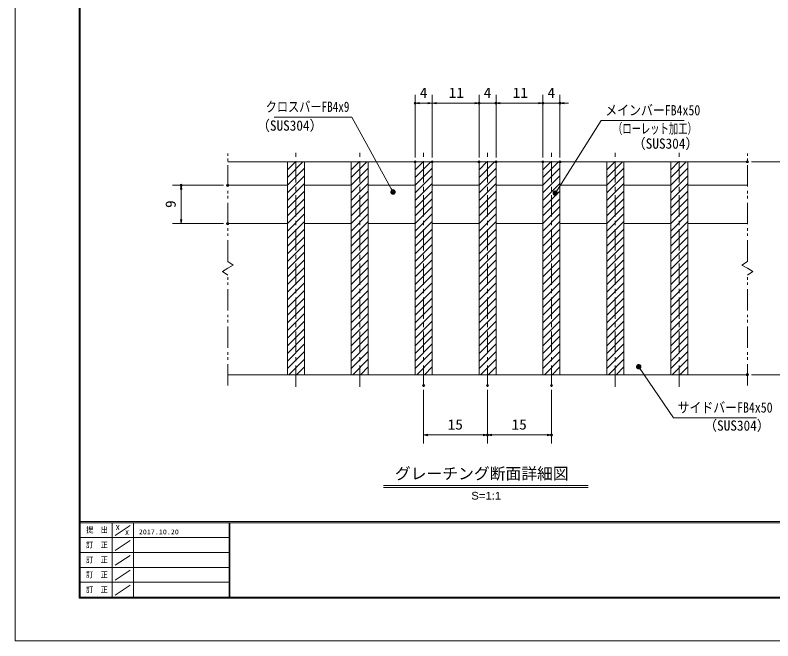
# Model space of a CAD drawing. Units: millimetres, scale not verified, with parts at other scales. Extents: x -1050 to 1050, y -742 to 742.
# Drawn here: x -1050 to -161, y -742 to -8 of the extents above; entities that cross this region are included whole.
import ezdxf
from ezdxf.enums import TextEntityAlignment as Align

# ---------------------------------------------------------------- set-up
doc = ezdxf.new("R2010")
doc.units = ezdxf.units.MM
doc.header["$LTSCALE"] = 5
doc.header["$PDMODE"] = 32
doc.header["$PDSIZE"] = 2.5
doc.linetypes.add('CHAIN1', pattern=[8, 5, -1, 1, -1])
doc.linetypes.add('DOUBLE_CHAIN1', pattern=[8.8, 5, -1, 0.6, -0.6, 0.6, -1])
for name, color, linetype, lineweight in [('0-0_7-図\u3000枠', 4, 'Continuous', 9), ('0-1_寸法注釈', 2, 'Continuous', 9), ('0-2_0', 2, 'Continuous', 9), ('0-3_DEFPOINTS', 134, 'Continuous', 9), ('0-4_蓋', 5, 'Continuous', 9), ('0-5_ハッチング', 4, 'Continuous', 9), ('0-6_想像線', 134, 'DOUBLE_CHAIN1', 9), ('0-7_中心線', 6, 'CHAIN1', 9)]:
    doc.layers.add(name, color=color, linetype=linetype, lineweight=lineweight)
doc.styles.add('HG丸ｺﾞｼｯｸM-PRO', font='')
doc.styles.add('ＭＳ ゴシック', font='')
doc.styles.get('HG丸ｺﾞｼｯｸM-PRO').set_extended_font_data('HG丸ｺﾞｼｯｸM-PRO')
doc.styles.get('ＭＳ ゴシック').set_extended_font_data('MS Gothic')

# ---------------------------------------------------------------- blocks, each defined once
blk = doc.blocks.new('_OPEN')
at = {"layer": '0-2_0'}
blk.add_line((0, 0), (-5, 0), dxfattribs=at)
blk.add_lwpolyline([(-5, 0.833), (0, 0), (-5, -0.833)], dxfattribs=at)
blk = doc.blocks.new('_Dot')
at = {"layer": '0-2_0'}
for p, q in [((-2.5, 0), (-5, 0)), ((2.445, 0.5), (-2.445, 0.5)), ((1.997, 1.5), (-1.997, 1.5)), ((2.289, -0.995), (-2.289, -0.995)), ((1.499, -1.995), (-1.499, -1.995))]:
    blk.add_line(p, q, dxfattribs=at)
for points in [[(2.5, 0), (2.48, 0.313), (2.421, 0.622), (2.324, 0.92), (2.191, 1.204), (2.023, 1.469), (1.822, 1.711), (1.594, 1.926), (1.34, 2.111), (1.064, 2.262), (0.773, 2.378), (0.468, 2.456), (0.157, 2.495), (-0.157, 2.495), (-0.468, 2.456), (-0.773, 2.378), (-1.064, 2.262), (-1.34, 2.111), (-1.594, 1.926), (-1.822, 1.711), (-2.023, 1.469), (-2.191, 1.204), (-2.324, 0.92), (-2.421, 0.622), (-2.48, 0.313), (-2.5, 0), (0, 0)], [(-2.5, 0), (-2.48, -0.313), (-2.421, -0.622), (-2.324, -0.92), (-2.191, -1.204), (-2.023, -1.469), (-1.822, -1.711), (-1.594, -1.926), (-1.34, -2.111), (-1.064, -2.262), (-0.773, -2.378), (-0.468, -2.456), (-0.157, -2.495), (0.157, -2.495), (0.468, -2.456), (0.773, -2.378), (1.064, -2.262), (1.34, -2.111), (1.594, -1.926), (1.822, -1.711), (2.023, -1.469), (2.191, -1.204), (2.324, -0.92), (2.421, -0.622), (2.48, -0.313), (2.5, 0), (0, 0)]]:
    blk.add_lwpolyline(points, close=True, dxfattribs=at)

msp = doc.modelspace()

# ---------------------------------------------------------------- linework, layer by layer
at = {"layer": '0-0_7-図\u3000枠'}
for p, q in [((-975, -692.5), (-975, 692.5)), ((-973.75, -691.25), (-973.75, 691.25)), ((998.75, -602.5), (-973.75, -602.5)), ((998.75, -603.75), (-973.75, -603.75)), ((-936.25, -691.192), (-936.25, -603.75)), ((-911.25, -603.75), (-911.25, -691.192)), ((-798.75, -603.75), (-798.75, -691.192)), ((-798, -603.75), (-798, -691.192)), ((-932.5, -618.606), (-915, -606.924)), ((-798.75, -621.25), (-973.75, -621.25)), ((-932.5, -636.247), (-915, -624.565)), ((-798.75, -638.75), (-973.75, -638.75)), ((-932.5, -653.747), (-915, -642.065)), ((-798.75, -656.25), (-973.75, -656.25)), ((-932.5, -671.247), (-915, -659.565)), ((-798.75, -673.75), (-973.75, -673.75)), ((-932.5, -688.747), (-915, -677.065)), ((1000, -692.5), (-975, -692.5)), ((998.75, -691.25), (-973.75, -691.25))]:
    msp.add_line(p, q, dxfattribs=at)
at = {"layer": '0-1_寸法注釈'}
for p, q in [((-580.45, -174.975), (-580.45, -101.067)), ((-560.45, -174.975), (-560.45, -101.067)), ((-560.45, -174.975), (-560.45, -101.067)), ((-505.45, -174.975), (-505.45, -101.067)), ((-505.45, -174.975), (-505.45, -101.067)), ((-485.45, -174.975), (-485.45, -101.067)), ((-485.45, -174.975), (-485.45, -101.067)), ((-430.45, -174.975), (-430.45, -101.067)), ((-430.45, -174.975), (-430.45, -101.067)), ((-410.45, -174.975), (-410.45, -101.067)), ((-565.45, -111.067), (-575.45, -111.067)), ((-555.45, -111.067), (-510.45, -111.067)), ((-510.45, -111.067), (-515.45, -111.067)), ((-505.45, -111.067), (-485.45, -111.067)), ((-480.45, -111.067), (-435.45, -111.067)), ((-480.45, -111.067), (-475.45, -111.067)), ((-435.45, -111.067), (-440.45, -111.067)), ((-430.45, -111.067), (-410.45, -111.067)), ((-405.45, -111.067), (-400.45, -111.067)), ((-185.45, -179.975), (-130.285, -179.975)), ((-805.45, -207.475), (-865.2, -207.475)), ((-855.2, -247.475), (-855.2, -212.475)), ((-805.45, -252.475), (-865.2, -252.475)), ((-185.45, -429.975), (-130.285, -429.975)), ((-570.45, -447.677), (-570.45, -510.695)), ((-495.45, -447.677), (-495.45, -510.695)), ((-495.45, -447.677), (-495.45, -510.695)), ((-420.45, -447.677), (-420.45, -510.695)), ((-565.45, -500.695), (-500.45, -500.695)), ((-490.45, -500.695), (-425.45, -500.695)), ((-617.576, -559.994), (-377.371, -559.994)), ((-617.576, -562.494), (-377.371, -562.494))]:
    msp.add_line(p, q, dxfattribs=at)
for points in [[(-745.854, -127.512), (-654.681, -127.512), (-606.854, -214.531)], [(-264.764, -131.583), (-361.954, -131.583), (-415.465, -215.833)], [(-179.864, -480.719), (-277.054, -480.719), (-317.364, -421.399)]]:
    msp.add_lwpolyline(points, dxfattribs=at)
at = {"layer": '0-3_DEFPOINTS'}
msp.add_lwpolyline([(-1050, -742.5), (-1050, 742.5), (1050, 742.5), (1050, -742.5)], close=True, dxfattribs=at)
for p in [(-580.45, -111.067), (-505.45, -111.067), (-485.45, -111.067), (-430.45, -111.067), (-410.45, -111.067), (-580.45, -179.975), (-560.45, -179.975), (-505.45, -179.975), (-485.45, -179.975), (-430.45, -179.975), (-410.45, -179.975), (-190.45, -179.975), (-855.2, -207.475), (-800.45, -207.475), (-800.45, -252.475), (-190.45, -429.975), (-570.45, -442.677), (-495.45, -442.677), (-420.45, -442.677), (-495.45, -500.695), (-420.45, -500.695)]:
    msp.add_point(p, dxfattribs=at)
at = {"layer": '0-4_蓋'}
for p, q in [((-800.45, -179.975), (-190.45, -179.975)), ((-730.45, -179.975), (-710.45, -179.975)), ((-730.45, -179.975), (-730.45, -429.975)), ((-710.45, -429.975), (-710.45, -179.975)), ((-655.45, -179.975), (-635.45, -179.975)), ((-655.45, -179.975), (-655.45, -429.975)), ((-635.45, -429.975), (-635.45, -179.975)), ((-580.45, -179.975), (-560.45, -179.975)), ((-580.45, -179.975), (-580.45, -429.975)), ((-560.45, -429.975), (-560.45, -179.975)), ((-505.45, -179.975), (-485.45, -179.975)), ((-505.45, -179.975), (-505.45, -429.975)), ((-485.45, -429.975), (-485.45, -179.975)), ((-430.45, -179.975), (-410.45, -179.975)), ((-430.45, -179.975), (-430.45, -429.975)), ((-410.45, -429.975), (-410.45, -179.975)), ((-355.45, -179.975), (-335.45, -179.975)), ((-355.45, -179.975), (-355.45, -429.975)), ((-335.45, -429.975), (-335.45, -179.975)), ((-280.45, -179.975), (-260.45, -179.975)), ((-280.45, -179.975), (-280.45, -429.975)), ((-260.45, -429.975), (-260.45, -179.975)), ((-800.45, -207.475), (-730.45, -207.475)), ((-710.45, -207.475), (-655.45, -207.475)), ((-635.45, -207.475), (-580.45, -207.475)), ((-560.45, -207.475), (-505.45, -207.475)), ((-485.45, -207.475), (-430.45, -207.475)), ((-410.45, -207.475), (-355.45, -207.475)), ((-335.45, -207.475), (-280.45, -207.475)), ((-260.45, -207.475), (-190.45, -207.475)), ((-800.45, -252.475), (-730.45, -252.475)), ((-710.45, -252.475), (-655.45, -252.475)), ((-635.45, -252.475), (-580.45, -252.475)), ((-560.45, -252.475), (-505.45, -252.475)), ((-485.45, -252.475), (-430.45, -252.475)), ((-410.45, -252.475), (-355.45, -252.475)), ((-335.45, -252.475), (-280.45, -252.475)), ((-260.45, -252.475), (-190.45, -252.475)), ((-800.45, -429.975), (-190.45, -429.975)), ((-730.45, -429.975), (-710.45, -429.975)), ((-655.45, -429.975), (-635.45, -429.975)), ((-580.45, -429.975), (-560.45, -429.975)), ((-505.45, -429.975), (-485.45, -429.975)), ((-430.45, -429.975), (-410.45, -429.975)), ((-355.45, -429.975), (-335.45, -429.975)), ((-280.45, -429.975), (-260.45, -429.975))]:
    msp.add_line(p, q, dxfattribs=at)
at = {"layer": '0-5_ハッチング'}
for p, q in [((-730.45, -180.358), (-730.067, -179.975)), ((-730.45, -189.338), (-721.087, -179.975)), ((-730.45, -198.318), (-712.107, -179.975)), ((-655.45, -180.358), (-655.067, -179.975)), ((-655.45, -189.338), (-646.087, -179.975)), ((-655.45, -198.318), (-637.107, -179.975)), ((-580.45, -180.358), (-580.067, -179.975)), ((-580.45, -189.338), (-571.087, -179.975)), ((-580.45, -198.318), (-562.107, -179.975)), ((-505.45, -180.358), (-505.067, -179.975)), ((-505.45, -189.338), (-496.087, -179.975)), ((-505.45, -198.318), (-487.107, -179.975)), ((-430.45, -180.358), (-430.067, -179.975)), ((-430.45, -189.338), (-421.087, -179.975)), ((-430.45, -198.318), (-412.107, -179.975)), ((-355.45, -180.358), (-355.067, -179.975)), ((-355.45, -189.338), (-346.087, -179.975)), ((-355.45, -198.318), (-337.107, -179.975)), ((-280.45, -180.358), (-280.067, -179.975)), ((-280.45, -189.338), (-271.087, -179.975)), ((-280.45, -198.318), (-262.107, -179.975)), ((-730.45, -207.298), (-710.45, -187.298)), ((-655.45, -207.298), (-635.45, -187.298)), ((-580.45, -207.298), (-560.45, -187.298)), ((-505.45, -207.298), (-485.45, -187.298)), ((-430.45, -207.298), (-410.45, -187.298)), ((-355.45, -207.298), (-335.45, -187.298)), ((-280.45, -207.298), (-260.45, -187.298)), ((-730.45, -216.279), (-710.45, -196.279)), ((-655.45, -216.279), (-635.45, -196.279)), ((-580.45, -216.279), (-560.45, -196.279)), ((-505.45, -216.279), (-485.45, -196.279)), ((-430.45, -216.279), (-410.45, -196.279)), ((-355.45, -216.279), (-335.45, -196.279)), ((-280.45, -216.279), (-260.45, -196.279)), ((-730.45, -225.259), (-710.45, -205.259)), ((-655.45, -225.259), (-635.45, -205.259)), ((-580.45, -225.259), (-560.45, -205.259)), ((-505.45, -225.259), (-485.45, -205.259)), ((-430.45, -225.259), (-410.45, -205.259)), ((-355.45, -225.259), (-335.45, -205.259)), ((-280.45, -225.259), (-260.45, -205.259)), ((-730.45, -234.239), (-710.45, -214.239)), ((-655.45, -234.239), (-635.45, -214.239)), ((-580.45, -234.239), (-560.45, -214.239)), ((-505.45, -234.239), (-485.45, -214.239)), ((-430.45, -234.239), (-410.45, -214.239)), ((-355.45, -234.239), (-335.45, -214.239)), ((-280.45, -234.239), (-260.45, -214.239)), ((-730.45, -243.219), (-710.45, -223.219)), ((-655.45, -243.219), (-635.45, -223.219)), ((-580.45, -243.219), (-560.45, -223.219)), ((-505.45, -243.219), (-485.45, -223.219)), ((-430.45, -243.219), (-410.45, -223.219)), ((-355.45, -243.219), (-335.45, -223.219)), ((-280.45, -243.219), (-260.45, -223.219)), ((-730.45, -252.2), (-710.45, -232.2)), ((-655.45, -252.2), (-635.45, -232.2)), ((-580.45, -252.2), (-560.45, -232.2)), ((-505.45, -252.2), (-485.45, -232.2)), ((-430.45, -252.2), (-410.45, -232.2)), ((-355.45, -252.2), (-335.45, -232.2)), ((-280.45, -252.2), (-260.45, -232.2)), ((-730.45, -261.18), (-710.45, -241.18)), ((-655.45, -261.18), (-635.45, -241.18)), ((-580.45, -261.18), (-560.45, -241.18)), ((-505.45, -261.18), (-485.45, -241.18)), ((-430.45, -261.18), (-410.45, -241.18)), ((-355.45, -261.18), (-335.45, -241.18)), ((-280.45, -261.18), (-260.45, -241.18)), ((-730.45, -270.16), (-710.45, -250.16)), ((-655.45, -270.16), (-635.45, -250.16)), ((-580.45, -270.16), (-560.45, -250.16)), ((-505.45, -270.16), (-485.45, -250.16)), ((-430.45, -270.16), (-410.45, -250.16)), ((-355.45, -270.16), (-335.45, -250.16)), ((-280.45, -270.16), (-260.45, -250.16)), ((-730.45, -279.14), (-710.45, -259.14)), ((-655.45, -279.14), (-635.45, -259.14)), ((-580.45, -279.14), (-560.45, -259.14)), ((-505.45, -279.14), (-485.45, -259.14)), ((-430.45, -279.14), (-410.45, -259.14)), ((-355.45, -279.14), (-335.45, -259.14)), ((-280.45, -279.14), (-260.45, -259.14)), ((-730.45, -288.121), (-710.45, -268.121)), ((-655.45, -288.121), (-635.45, -268.121)), ((-580.45, -288.121), (-560.45, -268.121)), ((-505.45, -288.121), (-485.45, -268.121)), ((-430.45, -288.121), (-410.45, -268.121)), ((-355.45, -288.121), (-335.45, -268.121)), ((-280.45, -288.121), (-260.45, -268.121)), ((-730.45, -297.101), (-710.45, -277.101)), ((-655.45, -297.101), (-635.45, -277.101)), ((-580.45, -297.101), (-560.45, -277.101)), ((-505.45, -297.101), (-485.45, -277.101)), ((-430.45, -297.101), (-410.45, -277.101)), ((-355.45, -297.101), (-335.45, -277.101)), ((-280.45, -297.101), (-260.45, -277.101)), ((-730.45, -306.081), (-710.45, -286.081)), ((-655.45, -306.081), (-635.45, -286.081)), ((-580.45, -306.081), (-560.45, -286.081)), ((-505.45, -306.081), (-485.45, -286.081)), ((-430.45, -306.081), (-410.45, -286.081)), ((-355.45, -306.081), (-335.45, -286.081)), ((-280.45, -306.081), (-260.45, -286.081)), ((-730.45, -315.062), (-710.45, -295.062)), ((-655.45, -315.062), (-635.45, -295.062)), ((-580.45, -315.062), (-560.45, -295.062)), ((-505.45, -315.062), (-485.45, -295.062)), ((-430.45, -315.062), (-410.45, -295.062)), ((-355.45, -315.062), (-335.45, -295.062)), ((-280.45, -315.062), (-260.45, -295.062)), ((-730.45, -324.042), (-710.45, -304.042)), ((-655.45, -324.042), (-635.45, -304.042)), ((-580.45, -324.042), (-560.45, -304.042)), ((-505.45, -324.042), (-485.45, -304.042)), ((-430.45, -324.042), (-410.45, -304.042)), ((-355.45, -324.042), (-335.45, -304.042)), ((-280.45, -324.042), (-260.45, -304.042)), ((-730.45, -333.022), (-710.45, -313.022)), ((-655.45, -333.022), (-635.45, -313.022)), ((-580.45, -333.022), (-560.45, -313.022)), ((-505.45, -333.022), (-485.45, -313.022)), ((-430.45, -333.022), (-410.45, -313.022)), ((-355.45, -333.022), (-335.45, -313.022)), ((-280.45, -333.022), (-260.45, -313.022)), ((-730.45, -342.002), (-710.45, -322.002)), ((-655.45, -342.002), (-635.45, -322.002)), ((-580.45, -342.002), (-560.45, -322.002)), ((-505.45, -342.002), (-485.45, -322.002)), ((-430.45, -342.002), (-410.45, -322.002)), ((-355.45, -342.002), (-335.45, -322.002)), ((-280.45, -342.002), (-260.45, -322.002)), ((-730.45, -350.983), (-710.45, -330.983)), ((-655.45, -350.983), (-635.45, -330.983)), ((-580.45, -350.983), (-560.45, -330.983)), ((-505.45, -350.983), (-485.45, -330.983)), ((-430.45, -350.983), (-410.45, -330.983)), ((-355.45, -350.983), (-335.45, -330.983)), ((-280.45, -350.983), (-260.45, -330.983)), ((-730.45, -359.963), (-710.45, -339.963)), ((-655.45, -359.963), (-635.45, -339.963)), ((-580.45, -359.963), (-560.45, -339.963)), ((-505.45, -359.963), (-485.45, -339.963)), ((-430.45, -359.963), (-410.45, -339.963)), ((-355.45, -359.963), (-335.45, -339.963)), ((-280.45, -359.963), (-260.45, -339.963)), ((-730.45, -368.943), (-710.45, -348.943)), ((-655.45, -368.943), (-635.45, -348.943)), ((-580.45, -368.943), (-560.45, -348.943)), ((-505.45, -368.943), (-485.45, -348.943)), ((-430.45, -368.943), (-410.45, -348.943)), ((-355.45, -368.943), (-335.45, -348.943)), ((-280.45, -368.943), (-260.45, -348.943)), ((-730.45, -377.923), (-710.45, -357.923)), ((-655.45, -377.923), (-635.45, -357.923)), ((-580.45, -377.923), (-560.45, -357.923)), ((-505.45, -377.923), (-485.45, -357.923)), ((-430.45, -377.923), (-410.45, -357.923)), ((-355.45, -377.923), (-335.45, -357.923)), ((-280.45, -377.923), (-260.45, -357.923)), ((-730.45, -386.904), (-710.45, -366.904)), ((-655.45, -386.904), (-635.45, -366.904)), ((-580.45, -386.904), (-560.45, -366.904)), ((-505.45, -386.904), (-485.45, -366.904)), ((-430.45, -386.904), (-410.45, -366.904)), ((-355.45, -386.904), (-335.45, -366.904)), ((-280.45, -386.904), (-260.45, -366.904)), ((-730.45, -395.884), (-710.45, -375.884)), ((-655.45, -395.884), (-635.45, -375.884)), ((-580.45, -395.884), (-560.45, -375.884)), ((-505.45, -395.884), (-485.45, -375.884)), ((-430.45, -395.884), (-410.45, -375.884)), ((-355.45, -395.884), (-335.45, -375.884)), ((-280.45, -395.884), (-260.45, -375.884)), ((-730.45, -404.864), (-710.45, -384.864)), ((-655.45, -404.864), (-635.45, -384.864)), ((-580.45, -404.864), (-560.45, -384.864)), ((-505.45, -404.864), (-485.45, -384.864)), ((-430.45, -404.864), (-410.45, -384.864)), ((-355.45, -404.864), (-335.45, -384.864)), ((-280.45, -404.864), (-260.45, -384.864)), ((-730.45, -413.844), (-710.45, -393.844)), ((-655.45, -413.844), (-635.45, -393.844)), ((-580.45, -413.844), (-560.45, -393.844)), ((-505.45, -413.844), (-485.45, -393.844)), ((-430.45, -413.844), (-410.45, -393.844)), ((-355.45, -413.844), (-335.45, -393.844)), ((-280.45, -413.844), (-260.45, -393.844)), ((-730.45, -422.825), (-710.45, -402.825)), ((-655.45, -422.825), (-635.45, -402.825)), ((-580.45, -422.825), (-560.45, -402.825)), ((-505.45, -422.825), (-485.45, -402.825)), ((-430.45, -422.825), (-410.45, -402.825)), ((-355.45, -422.825), (-335.45, -402.825)), ((-280.45, -422.825), (-260.45, -402.825)), ((-728.62, -429.975), (-710.45, -411.805)), ((-653.62, -429.975), (-635.45, -411.805)), ((-578.62, -429.975), (-560.45, -411.805)), ((-503.62, -429.975), (-485.45, -411.805)), ((-428.62, -429.975), (-410.45, -411.805)), ((-353.62, -429.975), (-335.45, -411.805)), ((-278.62, -429.975), (-260.45, -411.805)), ((-719.64, -429.975), (-710.45, -420.785)), ((-644.64, -429.975), (-635.45, -420.785)), ((-569.64, -429.975), (-560.45, -420.785)), ((-494.64, -429.975), (-485.45, -420.785)), ((-419.64, -429.975), (-410.45, -420.785)), ((-344.64, -429.975), (-335.45, -420.785)), ((-269.64, -429.975), (-260.45, -420.785)), ((-710.66, -429.975), (-710.45, -429.765)), ((-635.66, -429.975), (-635.45, -429.765)), ((-560.66, -429.975), (-560.45, -429.765)), ((-485.66, -429.975), (-485.45, -429.765)), ((-410.66, -429.975), (-410.45, -429.765)), ((-335.66, -429.975), (-335.45, -429.765)), ((-260.66, -429.975), (-260.45, -429.765))]:
    msp.add_line(p, q, dxfattribs=at)
for points in [[(-710.45, -179.975), (-730.45, -179.975), (-730.45, -429.975), (-710.45, -429.975)], [(-635.45, -179.975), (-655.45, -179.975), (-655.45, -429.975), (-635.45, -429.975)], [(-560.45, -179.975), (-580.45, -179.975), (-580.45, -429.975), (-560.45, -429.975)], [(-485.45, -179.975), (-505.45, -179.975), (-505.45, -429.975), (-485.45, -429.975)], [(-410.45, -179.975), (-430.45, -179.975), (-430.45, -429.975), (-410.45, -429.975)], [(-335.45, -179.975), (-355.45, -179.975), (-355.45, -429.975), (-335.45, -429.975)], [(-260.45, -179.975), (-280.45, -179.975), (-280.45, -429.975), (-260.45, -429.975)]]:
    msp.add_lwpolyline(points, close=True, dxfattribs=at)
at = {"layer": '0-6_想像線'}
for p, q in [((-800.45, -297.026), (-800.45, -167.475)), ((-190.45, -297.026), (-190.45, -167.475)), ((-800.45, -297.026), (-794.157, -301.239)), ((-794.157, -301.239), (-800.45, -304.975)), ((-806.743, -308.711), (-800.45, -304.975)), ((-800.45, -312.924), (-806.743, -308.711)), ((-184.157, -308.711), (-190.45, -304.975)), ((-190.45, -312.924), (-184.157, -308.711)), ((-800.45, -442.475), (-800.45, -312.924)), ((-190.45, -442.475), (-190.45, -312.924))]:
    msp.add_line(p, q, dxfattribs=at)
msp.add_lwpolyline([(-190.45, -297.026), (-196.743, -301.239), (-190.45, -304.975)], dxfattribs=at)
at = {"layer": '0-7_中心線'}
for p, q in [((-720.45, -444.202), (-720.45, -167.273)), ((-645.45, -444.202), (-645.45, -167.273)), ((-570.45, -444.202), (-570.45, -167.273)), ((-495.45, -444.202), (-495.45, -167.273)), ((-420.45, -444.202), (-420.45, -167.273)), ((-345.45, -444.202), (-345.45, -167.273)), ((-270.45, -444.202), (-270.45, -167.273))]:
    msp.add_line(p, q, dxfattribs=at)

# ---------------------------------------------------------------- block references
at = {"layer": '0-1_寸法注釈'}
for name, p, rotation in [('_OPEN', (-580.45, -111.067), 180), ('_OPEN', (-560.45, -111.067), 180), ('_OPEN', (-485.45, -111.067), 180), ('_OPEN', (-485.45, -111.067), 180), ('_OPEN', (-410.45, -111.067), 180), ('_OPEN', (-855.2, -207.475), 90), ('_Dot', (-606.364, -215.403), 299.29723), ('_Dot', (-416.009, -216.673), 237.09638), ('_OPEN', (-855.2, -252.475), 270), ('_Dot', (-317.936, -420.578), 124.85308), ('_OPEN', (-570.45, -500.695), 180), ('_OPEN', (-495.45, -500.695), 180)]:
    msp.add_blockref(name, p, dxfattribs=dict(at, rotation=rotation))
for p in [(-560.45, -111.067), (-505.45, -111.067), (-505.45, -111.067), (-430.45, -111.067), (-430.45, -111.067), (-495.45, -500.695), (-420.45, -500.695)]:
    msp.add_blockref('_OPEN', p, dxfattribs=at)

# ---------------------------------------------------------------- texts
at = {"layer": '0-0_7-図\u3000枠', "color": 5, "style": 'ＭＳ ゴシック'}
for s, height, width, p in [('提\u3000出', 6.745, 0.9, (-966.593, -617.56)), ('X', 5.755, 1.2, (-931.902, -614.076)), ('X', 5.755, 1.2, (-920.995, -620.022)), ('2017.10.20', 5.755, 1.2, (-904.801, -619.113)), ('訂\u3000正', 6.745, 0.9, (-966.76, -635.201)), ('訂\u3000正', 6.745, 0.9, (-966.76, -652.701)), ('訂\u3000正', 6.745, 0.9, (-966.76, -670.201)), ('訂\u3000正', 6.745, 0.9, (-966.76, -687.701))]:
    msp.add_text(s, height=height, dxfattribs=dict(at, width=width)).set_placement(p, align=Align.BOTTOM_LEFT)
at = {"layer": '0-1_寸法注釈', "color": 7}
for s, height, style, width, p in [('4', 12.02, 'ＭＳ ゴシック', 1.1, (-575.035, -108.38)), ('11', 12.02, 'ＭＳ ゴシック', 1.1, (-541.028, -108.38)), ('4', 12.02, 'ＭＳ ゴシック', 1.1, (-500.035, -108.38)), ('11', 12.02, 'ＭＳ ゴシック', 1.1, (-466.028, -108.38)), ('4', 12.02, 'ＭＳ ゴシック', 1.1, (-425.035, -108.38)), ('クロスバーFB4x9', 12.02, 'ＭＳ ゴシック', 0.8, (-755.875, -124.825)), ('メインバーFB4x50', 12.03, 'ＭＳ ゴシック', 0.85, (-357.177, -128.896)), ('（SUS304）', 12.02, 'ＭＳ ゴシック', 0.95, (-766.542, -146.968)), ('（ローレット加工）', 12.02, 'ＭＳ ゴシック', 0.65, (-348.177, -150.451)), ('（SUS304）', 12.02, 'ＭＳ ゴシック', 0.95, (-325.33, -168.116)), ('サイドバーFB4x50', 12.03, 'ＭＳ ゴシック', 0.85, (-272.277, -478.032)), ('15', 12.02, 'ＭＳ ゴシック', 1.1, (-542.338, -498.008)), ('15', 12.02, 'ＭＳ ゴシック', 1.1, (-467.338, -498.008)), ('（SUS304）', 12.02, 'ＭＳ ゴシック', 0.95, (-241.567, -499.275)), ('S=1:1', 9.054, 'HG丸ｺﾞｼｯｸM-PRO', 1.1, (-514.549, -579.295))]:
    msp.add_text(s, height=height, dxfattribs=dict(at, style=style, width=width)).set_placement(p, align=Align.BOTTOM_LEFT)
at = {"layer": '0-1_寸法注釈', "color": 7, "style": 'ＭＳ ゴシック', "width": 1.1}
msp.add_text('9', height=12.02, rotation=90, dxfattribs=at).set_placement((-857.887, -234.123), align=Align.BOTTOM_LEFT)
at = {"layer": '0-1_寸法注釈', "color": 7, "style": 'HG丸ｺﾞｼｯｸM-PRO'}
msp.add_text('グレーチング断面詳細図', height=13.6, dxfattribs=at).set_placement((-604.214, -556.882), align=Align.BOTTOM_LEFT)

doc.saveas('drawing.dxf')
